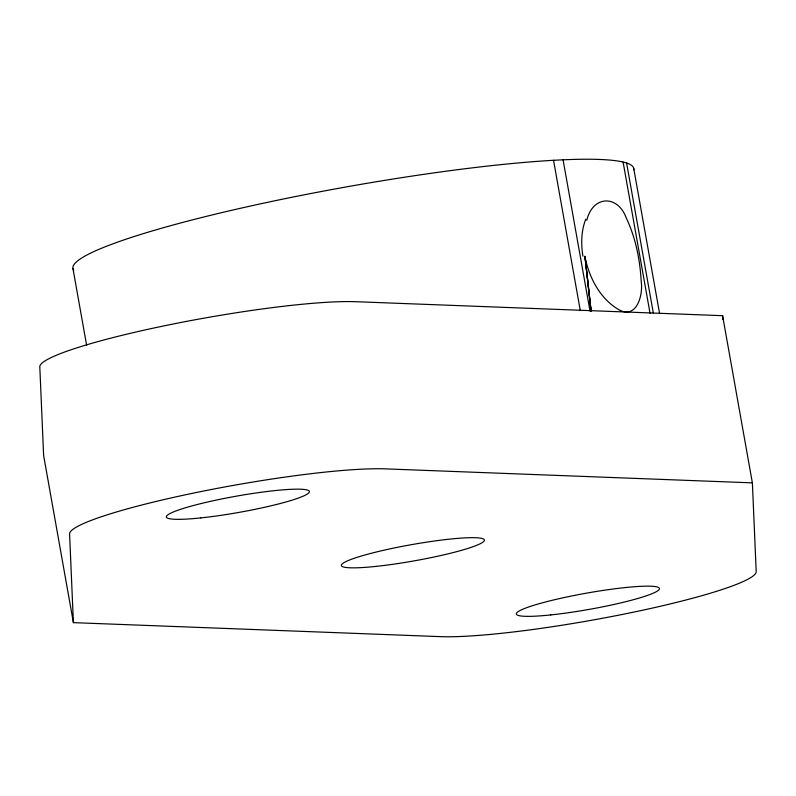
<?xml version="1.0" encoding="UTF-8"?>
<svg xmlns="http://www.w3.org/2000/svg" width="796" height="796" viewBox="0 0 796 796"><rect width="100%" height="100%" fill="white"/><g stroke="black" fill="none" stroke-linecap="round" stroke-linejoin="round"><path stroke-width="1.19" d="M586.781 220.303C592.721 195.319 617.776 194.503 626.293 218.024C635.626 237.755 640.024 259.615 641.188 281.326C643.397 295.694 636.103 321.295 616.95 308.55C599.06 297.107 588.791 276.54 584.881 256.173L591.07 311.107L585.05 257.118M73.71 270.113A284.829 32.248 -10.1 0 1 237.228 209.02A284.829 32.248 -10.1 0 1 553.538 160.294L563.08 159.807A284.829 32.248 -10.1 0 1 623.099 162.036L626.591 163.011A284.829 32.248 -10.1 0 1 633.735 169.846M722.599 315.694L355.792 301.704A170.901 19.343 -10.1 0 0 166.075 325.445A170.901 19.343 -10.1 0 0 39.8 366.757L43.621 455.471L73.401 622.641L440.208 636.631A170.901 19.343 -10.1 0 0 629.925 612.9A170.901 19.343 -10.1 0 0 756.2 571.578L752.379 482.864L722.599 315.694L722.758 319.395M752.379 482.864L385.572 468.874A170.901 19.343 -10.1 0 0 195.856 492.605A170.901 19.343 -10.1 0 0 69.58 533.927L73.401 622.641M633.696 168.225L659.566 313.425M626.591 163.011L653.327 313.087M623.099 162.036L650.053 313.345M563.08 159.807L590.025 311.117M553.538 160.294L580.264 310.38M72.973 268.61L86.664 345.484M585.239 258.063L591.09 310.977M582.941 256.203A56.556 35.332 74.7 0 1 585.786 219.208M375.772 566.414A72.635 8.219 -10.1 0 0 484.396 540.365A72.635 8.219 -10.1 0 0 378.498 551.479A72.635 8.219 -10.1 0 0 375.772 566.414M200.741 517.907A72.635 8.219 -10.1 0 0 309.365 491.858A72.635 8.219 -10.1 0 0 203.468 502.973A72.635 8.219 -10.1 0 0 200.741 517.907M550.802 614.92A72.635 8.219 -10.1 0 0 659.426 588.871A72.635 8.219 -10.1 0 0 553.528 599.975A72.635 8.219 -10.1 0 0 550.802 614.92"/></g></svg>
